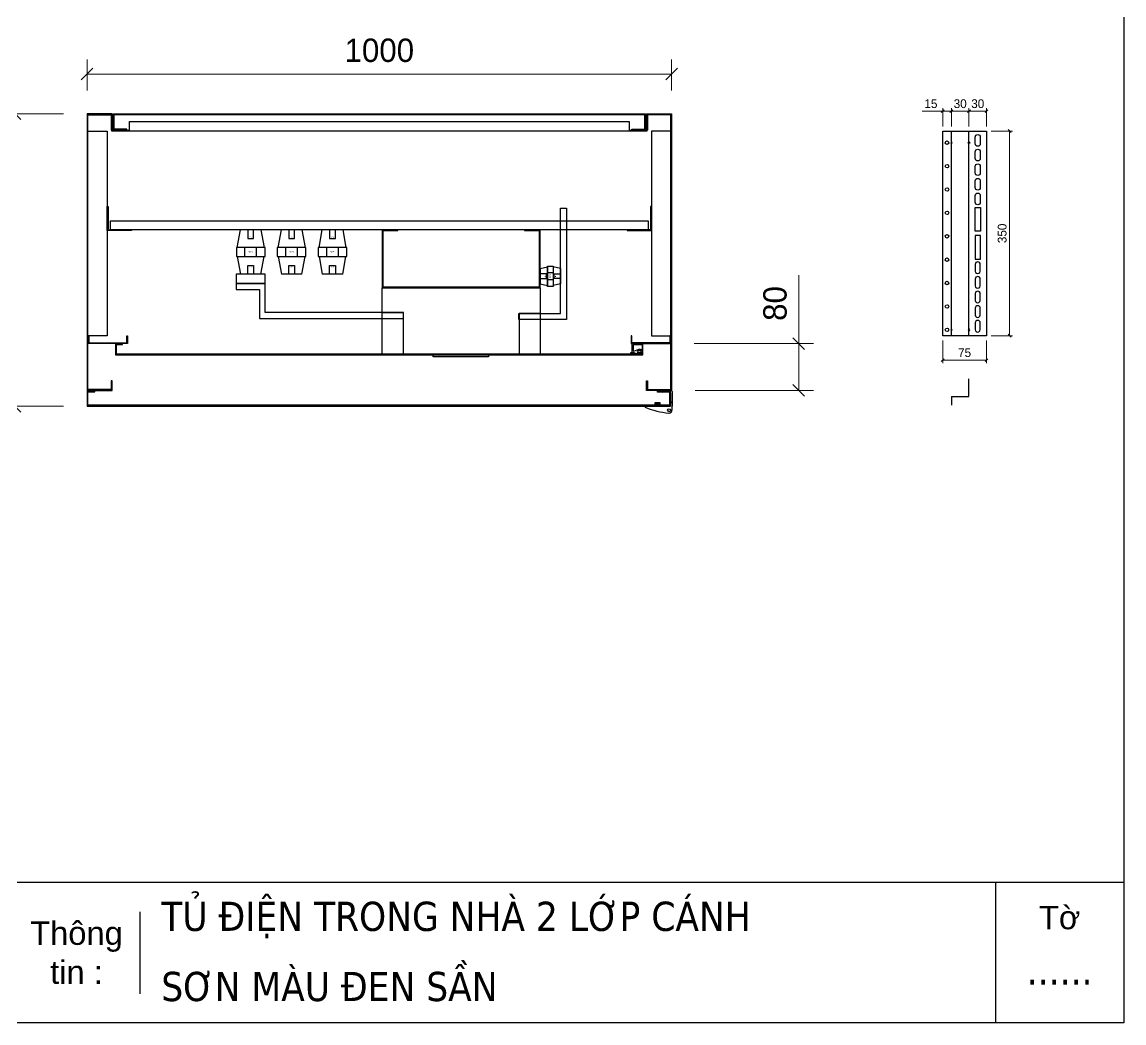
# Model space of a CAD drawing. Header units: millimetres. Extents: x 0 to 5940, y 0 to 4200.
# Drawn here: x 4055 to 5940, y 0 to 1712 of the extents above; entities that cross this region are included whole.
import ezdxf
from ezdxf.enums import TextEntityAlignment as Align

# ---------------------------------------------------------------- set-up
doc = ezdxf.new("R2010")
doc.units = ezdxf.units.MM
for name, color, linetype in [('CNC', 7, 'Continuous'), ('DIM', 253, 'Continuous'), ('Ghi chu', 7, 'Continuous')]:
    doc.layers.add(name, color=color, linetype=linetype)
doc.styles.add('Arial', font='arial.ttf')
doc.styles.add('Tahoma (Input Text)', font='tahoma.ttf')
doc.dimstyles.new('Dim-15', dxfattribs={"dimtxt": 15, "dimasz": 5, "dimexe": 5, "dimexo": 8, "dimgap": 5, "dimtad": 1, "dimdec": 0, "dimtxsty": 'Standard', "dimblk": 'OBLIQUE', "dimcen": 10, "dimclrd": 5, "dimclre": 5, "dimclrt": 3, "dimazin": 3, "dimtfac": 1, "dimtdec": 0, "dimtmove": 0, "dimatfit": 3, "dimldrblk": 'OBLIQUE', "dimlwd": 9, "dimlwe": 9})
doc.dimstyles.new('Dim-40', dxfattribs={"dimtxt": 40, "dimasz": 20, "dimexe": 25, "dimexo": 40, "dimgap": 20, "dimtad": 1, "dimdec": 0, "dimtxsty": 'Standard', "dimblk": 'OBLIQUE', "dimcen": 15, "dimclrd": 5, "dimclre": 5, "dimclrt": 3, "dimazin": 3, "dimtfac": 1, "dimtdec": 0, "dimtmove": 0, "dimatfit": 3, "dimldrblk": 'ARCHTICK', "dimlwd": 9, "dimlwe": 9})

# ---------------------------------------------------------------- blocks, each defined once
blk = doc.blocks.new('HL044-1.3-B')
h = blk.add_hatch()
h.set_pattern_fill('ANSI31', color=1, scale=0.3, style=0)
h.set_pattern_definition([(45, (-80982.31925, -42991.2648), (-0.673519209, 0.673519209), [])])
h.paths.add_polyline_path([(-15.5, 27), (-15.5, 24), (-9.5, 24), (-9.5, 27)])
at = {"color": 1}
for p, q in [((-22, 24), (-22, 27)), ((-22, 27), (1, 27)), ((-1, 24), (-22, 24)), ((-15.5, 24), (-15.5, 27)), ((-9.5, 24), (-9.5, 27)), ((0, 23), (0, 0)), ((3, 25), (3, 0)), ((0, 0), (-43, 0)), ((-43, 0), (-43, -2)), ((-25, 6.5), (-25, 0)), ((-25, 6.5), (-19, 5.9)), ((-25, 5.5), (-19, 4.9)), ((-25, 4.5), (-19, 3.9)), ((-25, 3.5), (-19, 2.9)), ((-25, 2.5), (-19, 1.9)), ((-25, 1.5), (-19, 0.9)), ((-25, 0.5), (-19.7, 0)), ((-19, 6.5), (-19, 0)), ((0, 7.5), (3, 7.5)), ((0, 6), (3, 6)), ((3, -6.5), (3, 0))]:
    blk.add_line(p, q, dxfattribs=at)
blk.add_lwpolyline([(-26, 6.5), (-18, 6.5), (-18, 0), (-26, 0)], close=True, dxfattribs=at)
blk.add_circle((-2.3, -7), 2.55, dxfattribs=at)
for centre, radius, start, end in [((-1, 23), 1, 0, 90), ((1, 25), 2, 0, 90), ((15.4, 147.7), 160.7, 248.6705, 263.5901), ((-2.5, -6.5), 5.5, 270, 0)]:
    blk.add_arc(centre, radius, start, end, dxfattribs=at)
blk = doc.blocks.new('HL036-1-2')
at = {"layer": 'Ghi chu', "color": 1}
for p, q in [((-3, 17.8), (-18.9, 17.8)), ((-18.9, 15.8), (-18.9, 17.8)), ((-12.1, 15.8), (-18.9, 15.8)), ((-16.4, 1), (-16.4, 14)), ((-15.6, 15), (-3.9, 17.7)), ((0, 0), (-15.4, 0)), ((-14.4, 3), (-14.4, 11.9)), ((0, 2), (-13.4, 2)), ((-13.1, 12.8), (-4.3, 9.8)), ((-6.2, 2), (-6.2, 0)), ((-1.2, 2), (-1.2, 0)), ((0, 0), (0, 2))]:
    blk.add_line(p, q, dxfattribs=at)
for radius in [4.1, 2.1]:
    blk.add_circle((-3, 13.7), radius, dxfattribs=at)
for centre, start, end in [((-15.4, 14), 102.9616, 180), ((-15.4, 1), 180, 270), ((-13.4, 11.9), 71.3254, 180), ((-13.4, 3), 180, 270)]:
    blk.add_arc(centre, 1, start, end, dxfattribs=at)
blk = doc.blocks.new('*D5')
at = {"color": 0, "linetype": 'ByBlock', "lineweight": -2}
for p, q in [((4176.3, 1632.7), (4156.3, 1612.7)), ((5156.3, 1612.7), (5176.3, 1632.7))]:
    blk.add_line(p, q, dxfattribs=at)
at = {"layer": 'Defpoints', "color": 0, "transparency": 16777216}
for p in [(5166.3, 1622.7), (4166.3, 1554.8), (5166.3, 1554.8)]:
    blk.add_point(p, dxfattribs=at)
at = {"layer": 'DIM', "color": 5, "lineweight": 9, "transparency": 16777216}
for p, q in [((4166.3, 1594.8), (4166.3, 1647.7)), ((5166.3, 1594.8), (5166.3, 1647.7)), ((4166.3, 1622.7), (5166.3, 1622.7))]:
    blk.add_line(p, q, dxfattribs=at)
at = {"layer": 'DIM', "color": 3, "transparency": 16777216, "insert": (4666.3, 1663.1), "char_height": 40, "attachment_point": 5}
blk.add_mtext('1000', dxfattribs=at)
blk = doc.blocks.new('_ArchTick')
at = {"color": 0, "const_width": 0.15}
blk.add_lwpolyline([(-0.5, -0.5), (0.5, 0.5)], dxfattribs=at)
blk = doc.blocks.new('_Oblique')
at = {"color": 0, "linetype": 'ByBlock', "lineweight": -2}
blk.add_line((-0.5, -0.5), (0.5, 0.5), dxfattribs=at)
blk = doc.blocks.new('*D6')
at = {"color": 0, "linetype": 'ByBlock', "lineweight": -2}
for p, q in [((4053.2, 1544.8), (4033.2, 1564.8)), ((4033.2, 1064.8), (4053.2, 1044.8))]:
    blk.add_line(p, q, dxfattribs=at)
at = {"layer": 'Defpoints', "color": 0, "transparency": 16777216}
for p in [(4166.3, 1554.8), (4043.2, 1054.8), (4166.3, 1054.8)]:
    blk.add_point(p, dxfattribs=at)
at = {"layer": 'DIM', "color": 5, "lineweight": 9, "transparency": 16777216}
for p, q in [((4126.3, 1554.8), (4018.2, 1554.8)), ((4043.2, 1554.8), (4043.2, 1054.8)), ((4126.3, 1054.8), (4018.2, 1054.8))]:
    blk.add_line(p, q, dxfattribs=at)
at = {"layer": 'DIM', "color": 3, "transparency": 16777216, "insert": (4002.7, 1304.8), "char_height": 40, "attachment_point": 5, "rotation": 90}
blk.add_mtext('500', dxfattribs=at)
blk = doc.blocks.new('A$C7C7436BB')
at = {"color": 7}
for p, q in [((44, 270), (44, 234)), ((44, 234), (113, 234)), ((42, 0), (42, 36)), ((42, 36), (113, 36))]:
    blk.add_line(p, q, dxfattribs=at)
for points in [[(0, 270), (113, 270), (113, 0), (0, 0)], [(113, 182), (118, 182), (118, 87), (113, 87)]]:
    blk.add_lwpolyline(points, close=True, dxfattribs=at)
blk = doc.blocks.new('su76-1')
at = {"color": 1}
for p, q in [((-17.5, 76), (-23, 45.5)), ((-17.5, 76), (17.5, 76)), ((23, 45.5), (17.5, 76)), ((24.5, 45.5), (-24.5, 45.5)), ((-24.5, 45.5), (-24.5, 30.5)), ((-10, 45.5), (-10, 30.5)), ((10, 45.5), (10, 30.5)), ((24.5, 30.5), (24.5, 45.5)), ((-24.5, 30.5), (24.5, 30.5)), ((-23, 30.5), (23, 30.5)), ((-17.5, 0), (-23, 30.5)), ((23, 30.5), (17.5, 0)), ((-17.5, 0), (17.5, 0))]:
    blk.add_line(p, q, dxfattribs=at)
for points in [[(-5, 76), (5, 76), (5, 61), (-5, 61)], [(-5, 0), (5, 0), (5, 15), (-5, 15)]]:
    blk.add_lwpolyline(points, close=True, dxfattribs=at)
at = {"color": 1, "width": 30.098, "attachment_point": 5}
for s, insert, char_height in [('{\\fTahoma|b0|i0|c0|p34;M10}', (0, 63.3), 1.5), ('{\\fTahoma|b0|i0|c0|p34;S76}', (0, 37.9), 3), ('{\\fTahoma|b0|i0|c0|p34;M10}', (0, 12.7), 1.5)]:
    blk.add_mtext(s, dxfattribs=dict(at, insert=insert, char_height=char_height))
blk = doc.blocks.new('*D7')
at = {"color": 0, "linetype": 'ByBlock', "lineweight": -2}
for p, q in [((5393.7, 1151.8), (5373.7, 1171.8)), ((5373.7, 1091.8), (5393.7, 1071.8))]:
    blk.add_line(p, q, dxfattribs=at)
at = {"layer": 'Defpoints', "color": 0, "transparency": 16777216}
for p in [(5164.8, 1161.8), (5383.7, 1161.8), (5166.3, 1081.8)]:
    blk.add_point(p, dxfattribs=at)
at = {"layer": 'DIM', "color": 5, "lineweight": 9, "transparency": 16777216}
for p, q in [((5383.7, 1161.8), (5383.7, 1279.1)), ((5204.8, 1161.8), (5408.7, 1161.8)), ((5383.7, 1081.8), (5383.7, 1161.8)), ((5206.3, 1081.8), (5408.7, 1081.8))]:
    blk.add_line(p, q, dxfattribs=at)
at = {"layer": 'DIM', "color": 3, "transparency": 16777216, "insert": (5343.3, 1230.4), "char_height": 40, "attachment_point": 5, "rotation": 90}
blk.add_mtext('80', dxfattribs=at)
blk = doc.blocks.new('su35-1')
at = {"color": 1}
for p, q in [((-17.5, 12.5), (-17.5, 22.5)), ((-17.5, 22.5), (17.5, 22.5)), ((-13, 35), (-16, 22.5)), ((-16, 22.5), (16, 22.5)), ((-13, 35), (13, 35)), ((-6, 22.5), (-6, 12.5)), ((6, 22.5), (6, 12.5)), ((13, 35), (16, 22.5)), ((17.5, 22.5), (17.5, 12.5)), ((-17.5, 12.5), (17.5, 12.5)), ((17.5, 12.5), (-17.5, 12.5)), ((-16, 12.5), (16, 12.5)), ((-13, 0), (-16, 12.5)), ((-13, 0), (13, 0)), ((13, 0), (16, 12.5))]:
    blk.add_line(p, q, dxfattribs=at)
for points in [[(-4, 35), (4, 35), (4, 24), (-4, 24)], [(-4, 0), (4, 0), (4, 11), (-4, 11)]]:
    blk.add_lwpolyline(points, close=True, dxfattribs=at)
at = {"color": 1, "width": 30.098, "attachment_point": 5}
for s, insert, char_height in [('{\\fTahoma|b0|i0|c0|p34;S35}', (0, 17.3), 3), ('{\\fTahoma|b0|i0|c0|p34;M8}', (0, 26.4), 1.5), ('{\\fTahoma|b0|i0|c0|p34;M8}', (0, 8.6), 1.5)]:
    blk.add_mtext(s, dxfattribs=dict(at, insert=insert, char_height=char_height))
blk = doc.blocks.new('*D29')
at = {"color": 0, "linetype": 'ByBlock', "lineweight": -2}
for p, q in [((5746.9, 1522.8), (5741.9, 1527.8)), ((5741.9, 1177.8), (5746.9, 1172.8))]:
    blk.add_line(p, q, dxfattribs=at)
at = {"layer": 'Defpoints', "color": 0, "transparency": 16777216}
for p in [(5704.9, 1525.3), (5704.9, 1175.3), (5744.4, 1175.3)]:
    blk.add_point(p, dxfattribs=at)
at = {"layer": 'DIM', "color": 5, "lineweight": 9, "transparency": 16777216}
for p, q in [((5712.9, 1525.3), (5749.4, 1525.3)), ((5744.4, 1525.3), (5744.4, 1175.3)), ((5712.9, 1175.3), (5749.4, 1175.3))]:
    blk.add_line(p, q, dxfattribs=at)
at = {"layer": 'DIM', "color": 3, "transparency": 16777216, "insert": (5731.7, 1350.3), "char_height": 15, "attachment_point": 5, "rotation": 90}
blk.add_mtext('350', dxfattribs=at)
blk = doc.blocks.new('*D30')
at = {"color": 0, "linetype": 'ByBlock', "lineweight": -2}
for p, q in [((5632.4, 1136), (5627.4, 1131)), ((5702.4, 1131), (5707.4, 1136))]:
    blk.add_line(p, q, dxfattribs=at)
at = {"layer": 'Defpoints', "color": 0, "transparency": 16777216}
for p in [(5629.9, 1175.3), (5704.9, 1175.3), (5704.9, 1133.5)]:
    blk.add_point(p, dxfattribs=at)
at = {"layer": 'DIM', "color": 5, "lineweight": 9, "transparency": 16777216}
for p, q in [((5629.9, 1167.3), (5629.9, 1128.5)), ((5704.9, 1167.3), (5704.9, 1128.5)), ((5629.9, 1133.5), (5704.9, 1133.5))]:
    blk.add_line(p, q, dxfattribs=at)
at = {"layer": 'DIM', "color": 3, "transparency": 16777216, "insert": (5667.4, 1146.2), "char_height": 15, "attachment_point": 5}
blk.add_mtext('75', dxfattribs=at)
blk = doc.blocks.new('*D31')
at = {"color": 0, "linetype": 'ByBlock', "lineweight": -2}
for p, q in [((5647.4, 1561.8), (5642.4, 1556.8)), ((5672.4, 1556.8), (5677.4, 1561.8))]:
    blk.add_line(p, q, dxfattribs=at)
at = {"layer": 'Defpoints', "color": 0, "transparency": 16777216}
for p in [(5674.9, 1559.3), (5644.9, 1525.3), (5674.9, 1525.3)]:
    blk.add_point(p, dxfattribs=at)
at = {"layer": 'DIM', "color": 5, "lineweight": 9, "transparency": 16777216}
for p, q in [((5644.9, 1533.3), (5644.9, 1564.3)), ((5644.9, 1559.3), (5674.9, 1559.3)), ((5674.9, 1533.3), (5674.9, 1564.3))]:
    blk.add_line(p, q, dxfattribs=at)
at = {"layer": 'DIM', "color": 3, "transparency": 16777216, "insert": (5659.9, 1572), "char_height": 15, "attachment_point": 5}
blk.add_mtext('30', dxfattribs=at)
blk = doc.blocks.new('*D32')
at = {"color": 0, "linetype": 'ByBlock', "lineweight": -2}
for p, q in [((5677.4, 1561.8), (5672.4, 1556.8)), ((5702.4, 1556.8), (5707.4, 1561.8))]:
    blk.add_line(p, q, dxfattribs=at)
at = {"layer": 'Defpoints', "color": 0, "transparency": 16777216}
for p in [(5704.9, 1559.3), (5674.9, 1525.3), (5704.9, 1525.3)]:
    blk.add_point(p, dxfattribs=at)
at = {"layer": 'DIM', "color": 5, "lineweight": 9, "transparency": 16777216}
for p, q in [((5674.9, 1533.3), (5674.9, 1564.3)), ((5674.9, 1559.3), (5704.9, 1559.3)), ((5704.9, 1533.3), (5704.9, 1564.3))]:
    blk.add_line(p, q, dxfattribs=at)
at = {"layer": 'DIM', "color": 3, "transparency": 16777216, "insert": (5689.9, 1572), "char_height": 15, "attachment_point": 5}
blk.add_mtext('30', dxfattribs=at)
blk = doc.blocks.new('*D33')
at = {"color": 0, "linetype": 'ByBlock', "lineweight": -2}
for p, q in [((5632.4, 1561.8), (5627.4, 1556.8)), ((5642.4, 1556.8), (5647.4, 1561.8))]:
    blk.add_line(p, q, dxfattribs=at)
at = {"layer": 'Defpoints', "color": 0, "transparency": 16777216}
for p in [(5629.9, 1559.3), (5629.9, 1525.3), (5644.9, 1525.3)]:
    blk.add_point(p, dxfattribs=at)
at = {"layer": 'DIM', "color": 5, "lineweight": 9, "transparency": 16777216}
for p, q in [((5629.9, 1559.3), (5594.7, 1559.3)), ((5629.9, 1533.3), (5629.9, 1564.3)), ((5644.9, 1559.3), (5629.9, 1559.3)), ((5644.9, 1533.3), (5644.9, 1564.3))]:
    blk.add_line(p, q, dxfattribs=at)
at = {"layer": 'DIM', "color": 3, "transparency": 16777216, "insert": (5609.8, 1572), "char_height": 15, "attachment_point": 5}
blk.add_mtext('15', dxfattribs=at)
blk = doc.blocks.new('f3daunguoc')
at = {"layer": 'CNC', "color": 2, "lineweight": -3}
blk.add_circle((0, 0), 1.5, dxfattribs=at)
blk = doc.blocks.new('f2dauxuoi')
at = {"layer": 'CNC', "color": 2, "lineweight": -3}
blk.add_circle((0, 0), 1, dxfattribs=at)
blk = doc.blocks.new('ovan8.5x20')
at = {"layer": 'CNC', "color": 2, "lineweight": -3}
for p, q in [((5.7, 4.2), (-5.8, 4.2)), ((-5.8, -4.2), (5.7, -4.2))]:
    blk.add_line(p, q, dxfattribs=at)
for centre, start, end in [((-5.8, 0), 90, 270), ((5.7, 0), 270, 90)]:
    blk.add_arc(centre, 4.25, start, end, dxfattribs=at)
blk = doc.blocks.new('khungtenAsean2')
at = {"color": 7}
for p, q in [((2970, -1980), (0, -1980)), ((2860, -1980), (2860, -2100)), ((2128.31, -2005), (2128.31, -2075))]:
    blk.add_line(p, q, dxfattribs=at)
blk.add_lwpolyline([(0, 0), (2970, 0), (2970, -2100), (0, -2100)], close=True, dxfattribs=at)
at = {"color": 2, "char_height": 20, "attachment_point": 5, "style": 'Arial'}
for s, insert, width in [('Tờ', (2915, -2010), 110), ('Thông\\Ptin :', (2074.16, -2040), 108.3106)]:
    blk.add_mtext(s, dxfattribs=dict(at, insert=insert, width=width))
at = {"color": 1, "style": 'Tahoma (Input Text)', "flags": 8}
for tag, p in [('#01', (137.05, -2021.28)), ('#03', (506.57, -2019.3)), ('#05', (1106.63, -2021.28)), ('#07', (1834.68, -2021.28)), ('#09', (2146.72, -2021.28)), ('#02', (98.46, -2081.28)), ('#04', (486.11, -2081.28)), ('#06', (1065.33, -2081.28)), ('#08', (1817.45, -2081.28)), ('#10', (2146.72, -2081.28))]:
    blk.add_attdef(tag, p, '', height=25, dxfattribs=at)
blk.add_attdef('#11', text='', height=25, dxfattribs=at).set_placement((2914.99, -2067.35), align=Align.CENTER)

msp = doc.modelspace()

# ---------------------------------------------------------------- linework, layer by layer
at = {"color": 7}
for p, q in [((5629.9, 1525.3), (5704.9, 1525.3)), ((5629.9, 1175.3), (5629.9, 1525.3)), ((5644.9, 1175.3), (5644.9, 1525.3)), ((5674.9, 1175.3), (5674.9, 1525.3)), ((5704.9, 1525.3), (5704.9, 1175.3)), ((5704.9, 1175.3), (5629.9, 1175.3)), ((5674.9, 1071.4), (5674.9, 1101.4)), ((5644.9, 1071.4), (5674.9, 1071.4)), ((5644.9, 1071.4), (5644.9, 1056.4))]:
    msp.add_line(p, q, dxfattribs=at)
for points in [[(4207.8, 1098.3), (4207.8, 1083.3), (4167.8, 1083.3), (4167.8, 1553.3), (4207.8, 1553.3), (4207.8, 1526.8), (4234.3, 1526.8), (4234.3, 1528.3), (4209.3, 1528.3), (4209.3, 1554.8), (4166.3, 1554.8), (4166.3, 1081.8), (4209.3, 1081.8), (4209.3, 1098.3)], [(5120.3, 1528.3), (5120.3, 1553.3), (4212.3, 1553.3), (4212.3, 1528.3), (4210.8, 1528.3), (4210.8, 1554.8), (5121.8, 1554.8), (5121.8, 1528.3)], [(5124.8, 1098.3), (5124.8, 1083.3), (5164.8, 1083.3), (5164.8, 1553.3), (5124.8, 1553.3), (5124.8, 1526.8), (5098.3, 1526.8), (5098.3, 1528.3), (5123.3, 1528.3), (5123.3, 1554.8), (5166.3, 1554.8), (5166.3, 1081.8), (5123.3, 1081.8), (5123.3, 1098.3)], [(4169.3, 1175.3), (4169.3, 1163.3), (4234.3, 1163.3), (4234.3, 1175.3), (4235.8, 1175.3), (4235.8, 1161.8), (4167.8, 1161.8), (4167.8, 1175.3)], [(5163.3, 1175.3), (5163.3, 1163.3), (5098.3, 1163.3), (5098.3, 1175.3), (5096.8, 1175.3), (5096.8, 1161.8), (5164.8, 1161.8), (5164.8, 1175.3)], [(5150.8, 1079.3), (5162.8, 1079.3), (5162.8, 1056.3), (4167.8, 1056.3), (4167.8, 1079.3), (4179.8, 1079.3), (4179.8, 1080.8), (4166.3, 1080.8), (4166.3, 1054.8), (5164.3, 1054.8), (5164.3, 1080.8), (5150.8, 1080.8)]]:
    msp.add_lwpolyline(points, close=True, dxfattribs=at)
at = {"color": 8}
msp.add_lwpolyline([(5093.8, 1526.8), (5123.8, 1526.8), (5123.8, 1525.3), (4208.8, 1525.3), (4208.8, 1526.8), (4238.8, 1526.8), (4238.8, 1541.8), (5093.8, 1541.8), (5093.8, 1526.8)], dxfattribs=at)
for points in [[(4167.8, 1525.3), (4200.8, 1525.3), (4200.8, 1175.3), (4167.8, 1175.3)], [(5164.8, 1525.3), (5131.8, 1525.3), (5131.8, 1175.3), (5164.8, 1175.3)], [(4242.3, 1355), (4200.8, 1355), (4200.8, 1396.5), (4202.3, 1396.5), (4202.3, 1356.5), (4242.3, 1356.5)], [(5090.3, 1355), (5131.8, 1355), (5131.8, 1396.5), (5130.3, 1396.5), (5130.3, 1356.5), (5090.3, 1356.5)], [(4206.3, 1371.5), (5126.3, 1371.5), (5126.3, 1356.5), (4206.3, 1356.5)], [(4697.8, 1356.5), (4671.3, 1356.5), (4671.3, 1257), (4941.3, 1257), (4941.3, 1356.5), (4914.8, 1356.5), (4914.8, 1355), (4939.8, 1355), (4939.8, 1258.5), (4672.8, 1258.5), (4672.8, 1355), (4697.8, 1355)]]:
    msp.add_lwpolyline(points, close=True, dxfattribs=at)
at = {"color": 1}
for points in [[(4904.8, 1213), (4976.3, 1213), (4976.3, 1393.5), (4986.3, 1393.5), (4986.3, 1203), (4904.8, 1203)], [(4421.3, 1264.5), (4471.3, 1264.5), (4471.3, 1280.5), (4421.3, 1280.5)], [(4471.3, 1205), (4707.8, 1205), (4707.8, 1215), (4471.3, 1215), (4471.3, 1264.5), (4461.3, 1264.5), (4421.3, 1264.5), (4421.3, 1254.5), (4461.3, 1254.5), (4461.3, 1205)]]:
    msp.add_lwpolyline(points, close=True, dxfattribs=at)
at = {"color": 2}
for points in [[(5685.4, 1394.3), (5694.4, 1394.3), (5694.4, 1354.3), (5685.4, 1354.3)], [(5685.4, 1306.4), (5694.4, 1306.4), (5694.4, 1346.4), (5685.4, 1346.4)]]:
    msp.add_lwpolyline(points, close=True, dxfattribs=at)
at = {"color": 6}
msp.add_lwpolyline([(5105.8, 1160), (5115.8, 1160), (5115.8, 1144), (4216.8, 1144), (4216.8, 1160), (4226.8, 1160), (4226.8, 1161.5), (4215.3, 1161.5), (4215.3, 1142.5), (5117.3, 1142.5), (5117.3, 1161.5), (5105.8, 1161.5)], close=True, dxfattribs=at)
at = {"color": 2}
for centre in [(5637.4, 1505.3), (5637.4, 1465.3), (5637.4, 1425.3), (5637.4, 1385.3), (5637.4, 1345.3), (5637.4, 1305.3), (5637.4, 1265.3), (5637.4, 1225.3), (5637.4, 1185.3)]:
    msp.add_circle(centre, 3, dxfattribs=at)

# ---------------------------------------------------------------- block references
at = {"color": 7}
ref = msp.add_blockref('khungtenAsean2', (0, 4200), dxfattribs=dict(at, xscale=2, yscale=2, zscale=2))
ref.add_attrib('#11', '......', dxfattribs={"color": 1, "height": 50, "style": 'Tahoma (Input Text)'}).set_placement((5830, 65.3), align=Align.CENTER)
ref.add_attrib('#09', 'TỦ ĐIỆN TRONG NHÀ 2 LỚP CÁNH', (4293.4, 157.4), dxfattribs={"color": 1, "height": 50, "style": 'Tahoma (Input Text)'})
ref.add_attrib('#10', 'SƠN MÀU ĐEN SẦN', (4293.4, 37.4), dxfattribs={"color": 1, "height": 50, "style": 'Tahoma (Input Text)'})
at = {"lineweight": -3, "xscale": -1}
msp.add_blockref('f2dauxuoi', (5644.9, 1505.3), dxfattribs=at)
at = {"lineweight": -3}
for name, p, rotation in [('f3daunguoc', (5674.9, 1505.3), 270), ('f2dauxuoi', (5644.9, 1185.3), 180)]:
    msp.add_blockref(name, p, dxfattribs=dict(at, rotation=rotation))
at = {"color": 2}
for name, p, rotation in [('su76-1', (4446.3, 1356.5), 180), ('su76-1', (4516.3, 1356.5), 180), ('su76-1', (4586.3, 1356.5), 180), ('su35-1', (4941.3, 1277), 270)]:
    msp.add_blockref(name, p, dxfattribs=dict(at, rotation=rotation))
at = {"color": 7, "rotation": 270}
msp.add_blockref('A$C7C7436BB', (4671.3, 1257), dxfattribs=at)
at = {"lineweight": -3, "xscale": -1, "rotation": 270}
msp.add_blockref('f3daunguoc', (5674.9, 1185.3), dxfattribs=at)
at = {"color": 7, "xscale": -1, "rotation": 180}
msp.add_blockref('HL036-1-2', (5114.7, 1161.8), dxfattribs=at)
at = {"color": 7}
msp.add_blockref('HL044-1.3-B', (5164.3, 1054.8), dxfattribs=at)
at = {"layer": 'CNC', "lineweight": -3, "xscale": -1, "rotation": 270}
for p in [(5689.9, 1509.3), (5689.9, 1484.3), (5689.9, 1459.3), (5689.9, 1434.3), (5689.9, 1409.3)]:
    msp.add_blockref('ovan8.5x20', p, dxfattribs=at)
at = {"layer": 'CNC', "lineweight": -3, "rotation": 270}
for p in [(5689.9, 1291.4), (5689.9, 1266.4), (5689.9, 1241.4), (5689.9, 1216.4), (5689.9, 1191.4)]:
    msp.add_blockref('ovan8.5x20', p, dxfattribs=at)

# ---------------------------------------------------------------- dimensions: what is measured, and where the dimension line sits
at = {"layer": 'DIM', "color": 7}
for base, p1, p2, dimstyle, picture, middle in [((5166.3, 1622.7), (4166.3, 1554.8), (5166.3, 1554.8), 'Dim-40', '*D5', (4666.3, 1663.1)), ((5629.9, 1559.3), (5644.9, 1525.3), (5629.9, 1525.3), 'Dim-15', '*D33', (5609.8, 1572)), ((5704.9, 1133.5), (5629.9, 1175.3), (5704.9, 1175.3), 'Dim-15', '*D30', (5667.4, 1146.2))]:
    dim = msp.add_linear_dim(base=base, p1=p1, p2=p2, dimstyle=dimstyle, dxfattribs=at)
    dim.commit()
    dim.dimension.update_dxf_attribs({"geometry": picture, "text_midpoint": middle})
for base, p1, p2, dimstyle, picture, middle in [((4043.2, 1054.8), (4166.3, 1554.8), (4166.3, 1054.8), 'Dim-40', '*D6', (4002.7, 1304.8)), ((5744.4, 1175.3), (5704.9, 1525.3), (5704.9, 1175.3), 'Dim-15', '*D29', (5731.7, 1350.3)), ((5383.7, 1161.8), (5166.3, 1081.8), (5164.8, 1161.8), 'Dim-40', '*D7', (5343.3, 1230.4))]:
    dim = msp.add_linear_dim(base=base, p1=p1, p2=p2, angle=90, dimstyle=dimstyle, dxfattribs=at)
    dim.commit()
    dim.dimension.update_dxf_attribs({"geometry": picture, "text_midpoint": middle})
for base, p1, p2, picture, middle in [((5674.9, 1559.3), (5644.9, 1525.3), (5674.9, 1525.3), '*D31', (5659.9, 1559.3)), ((5704.9, 1559.3), (5674.9, 1525.3), (5704.9, 1525.3), '*D32', (5689.9, 1559.3))]:
    dim = msp.add_linear_dim(base=base, p1=p1, p2=p2, dimstyle='Dim-15', dxfattribs=at)
    dim.commit()
    dim.dimension.update_dxf_attribs({"geometry": picture, "text_midpoint": middle, "dimtype": 160})

doc.saveas('drawing.dxf')
